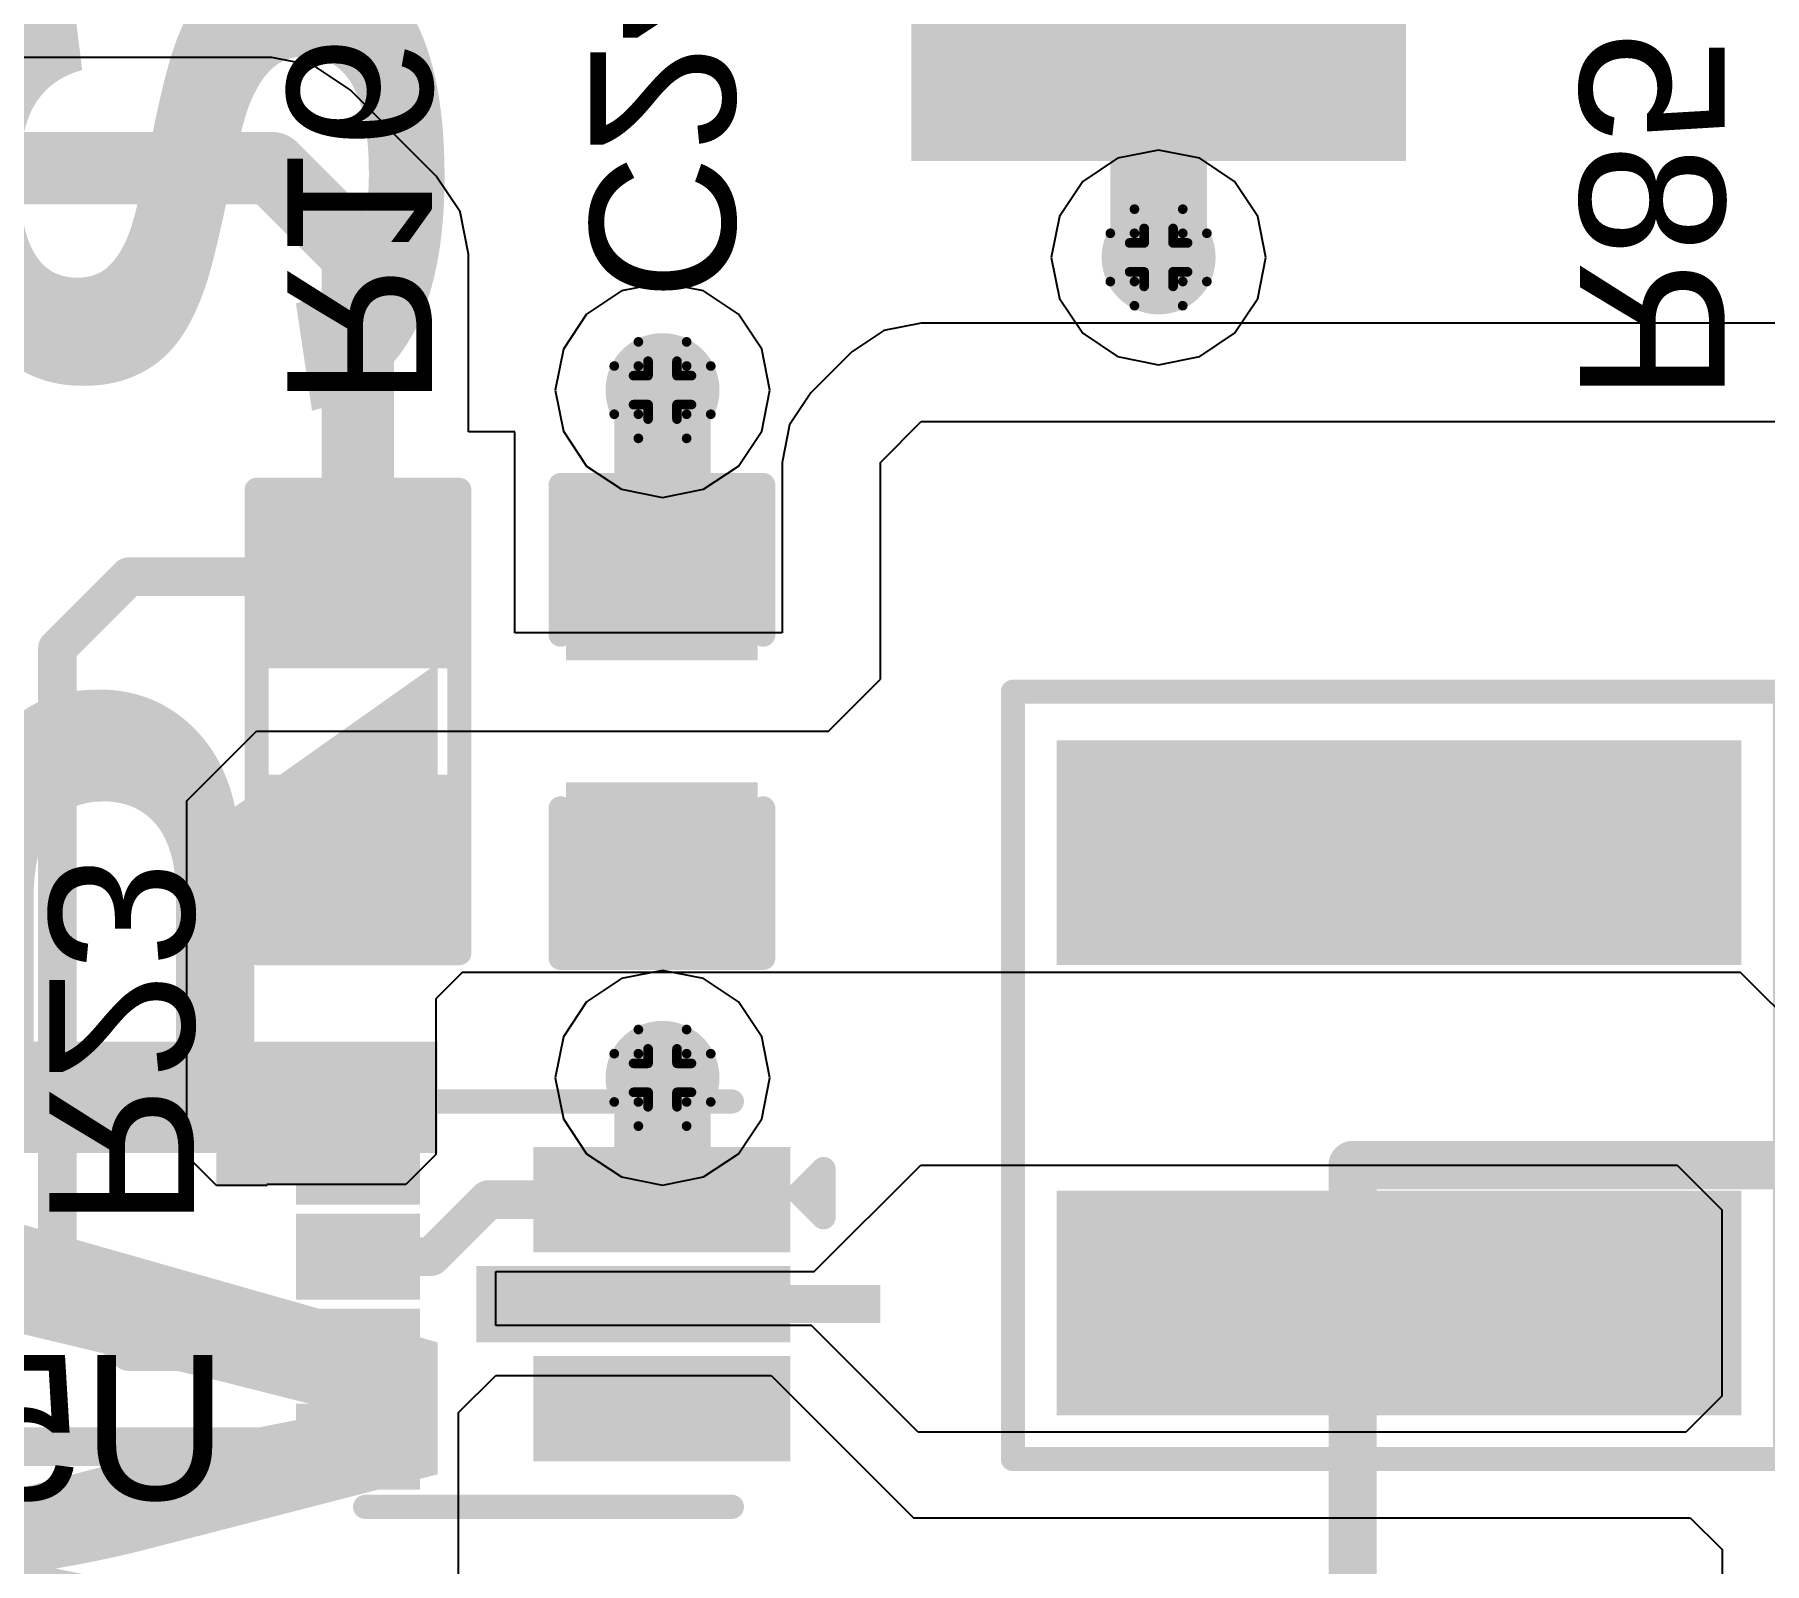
# Model space of a CAD drawing. Header units: inches. Extents: x 0 to 198, y 0 to 199.
# Drawn here: x 0.1833 to 0.5417, y 3.7994 to 4.1162 of the extents above; entities that cross this region are included whole.
import ezdxf

# ---------------------------------------------------------------- set-up
doc = ezdxf.new("R2010")
doc.units = ezdxf.units.IN
doc.header["$MEASUREMENT"] = 0
for name, color, linetype in [('Bottom Layer', 5, 'Continuous'), ('Bottom Overlay', 54, 'Continuous'), ('Bottom Paste', 16, 'Continuous'), ('Bottom Solder', 6, 'Continuous'), ('Drill Drawing', 1, 'Continuous'), ('Layer 1', 16, 'Continuous'), ('Layer 2', 76, 'Continuous'), ('Top Layer', 1, 'Continuous'), ('Top Overlay', 2, 'Continuous'), ('Via Holes', 16, 'Continuous')]:
    doc.layers.add(name, color=color, linetype=linetype)
doc.styles.add('Arial', font='', dxfattribs={"height": 0.2})
doc.styles.add('Arial Black_Bold', font='', dxfattribs={"height": 0.2})
doc.styles.get('Arial').set_extended_font_data('Arial')
doc.styles.get('Arial Black_Bold').set_extended_font_data('Arial Black', bold=True)

# ---------------------------------------------------------------- blocks, each defined once
blk = doc.blocks.new('BH_18650_B1BA002_19')
at = {"layer": 'Top Overlay'}
for points in [[(-0.56498, 1.5175, 0.01, 0.01, 0), (0.25002, 1.5175, 0.01, 0.01, 0)], [(-0.56498, -1.5175, 0.01, 0.01, 0), (-0.56498, 1.5175, 0.01, 0.01, 0)]]:
    blk.add_lwpolyline(points, format="xyseb", dxfattribs=at)
blk.add_lwpolyline([(-0.56748, 1.5175, 0.005, 0.005, 1), (-0.56248, 1.5175, 0.005, 0.005, 1)], format="xyseb", close=True, dxfattribs=at)
blk.add_lwpolyline([(-0.56748, 1.5175, 0.005, 0.005, 1), (-0.56248, 1.5175, 0.005, 0.005, 1)], format="xyseb", close=True, dxfattribs=at)
blk = doc.blocks.new('7_VQFN_HR__2_2__B_50')
at = {"layer": 'Bottom Layer'}
for points in [[(0.02264, 0.03445), (0.04035, 0.03445), (0.04035, 0.02461), (0.02264, 0.02461)], [(-0.05413, 0.02854), (-0.00886, 0.02854), (-0.00886, 0.01476), (-0.05413, 0.01476)], [(0.02264, 0.01476), (0.04036, 0.01476), (0.04036, 0.00492), (0.02264, 0.00492)], [(-0.05413, 0.00394), (0.00295, 0.00394), (0.00295, -0.00394), (-0.05413, -0.00394)], [(0.02264, -0.00492), (0.04036, -0.00492), (0.04036, -0.01476), (0.02264, -0.01476)], [(-0.05413, -0.01476), (-0.00886, -0.01476), (-0.00886, -0.02854), (-0.05413, -0.02854)], [(0.02264, -0.02461), (0.04035, -0.02461), (0.04035, -0.03445), (0.02264, -0.03445)]]:
    blk.add_hatch(color=5, dxfattribs=at).paths.add_polyline_path(points)
at = {"layer": 'Bottom Paste'}
for points in [[(0.02264, 0.03445), (0.04035, 0.03445), (0.04035, 0.02461), (0.02264, 0.02461)], [(-0.05413, 0.02854), (-0.00886, 0.02854), (-0.00886, 0.01476), (-0.05413, 0.01476)], [(0.02264, 0.01476), (0.04036, 0.01476), (0.04036, 0.00492), (0.02264, 0.00492)], [(-0.05413, 0.00394), (0.00295, 0.00394), (0.00295, -0.00394), (-0.05413, -0.00394)], [(0.02264, -0.00492), (0.04036, -0.00492), (0.04036, -0.01476), (0.02264, -0.01476)], [(-0.05413, -0.01476), (-0.00886, -0.01476), (-0.00886, -0.02854), (-0.05413, -0.02854)], [(0.02264, -0.02461), (0.04035, -0.02461), (0.04035, -0.03445), (0.02264, -0.03445)]]:
    blk.add_hatch(color=16, dxfattribs=at).paths.add_polyline_path(points)
at = {"layer": 'Bottom Solder'}
for points in [[(0.01864, 0.03845), (0.04435, 0.03845), (0.04435, 0.02061), (0.01864, 0.02061)], [(-0.05813, 0.03254), (-0.00486, 0.03254), (-0.00486, 0.01076), (-0.05813, 0.01076)], [(0.01864, 0.01876), (0.04436, 0.01876), (0.04436, 0.00092), (0.01864, 0.00092)], [(-0.05813, 0.00794), (0.00695, 0.00794), (0.00695, -0.00794), (-0.05813, -0.00794)], [(0.01864, -0.00092), (0.04436, -0.00092), (0.04436, -0.01876), (0.01864, -0.01876)], [(-0.05813, -0.01076), (-0.00486, -0.01076), (-0.00486, -0.03254), (-0.05813, -0.03254)], [(0.01864, -0.02061), (0.04435, -0.02061), (0.04435, -0.03845), (0.01864, -0.03845)]]:
    blk.add_hatch(color=6, dxfattribs=at).paths.add_polyline_path(points)
at = {"layer": 'Bottom Overlay'}
for points in [[(0.03, 0.042, 0.005, 0.005, 0), (-0.046, 0.042, 0.005, 0.005, 0)], [(-0.065, -0.018, 0.005, 0.005, 0), (-0.065, -0.028, 0.005, 0.005, 0)], [(-0.06, -0.023, 0.005, 0.005, 0), (-0.065, -0.018, 0.005, 0.005, 0)], [(-0.06, -0.023, 0.005, 0.005, 0), (-0.065, -0.028, 0.005, 0.005, 0)], [(0.03, -0.042, 0.005, 0.005, 0), (-0.046, -0.042, 0.005, 0.005, 0)]]:
    blk.add_lwpolyline(points, format="xyseb", dxfattribs=at)
for points in [[(-0.04725, 0.042, 0.0025, 0.0025, 1), (-0.04475, 0.042, 0.0025, 0.0025, 1)], [(0.02875, 0.042, 0.0025, 0.0025, 1), (0.03125, 0.042, 0.0025, 0.0025, 1)], [(-0.06625, -0.018, 0.0025, 0.0025, 1), (-0.06375, -0.018, 0.0025, 0.0025, 1)], [(-0.06625, -0.018, 0.0025, 0.0025, 1), (-0.06375, -0.018, 0.0025, 0.0025, 1)], [(-0.06125, -0.023, 0.0025, 0.0025, 1), (-0.05875, -0.023, 0.0025, 0.0025, 1)], [(-0.06125, -0.023, 0.0025, 0.0025, 1), (-0.05875, -0.023, 0.0025, 0.0025, 1)], [(-0.06625, -0.028, 0.0025, 0.0025, 1), (-0.06375, -0.028, 0.0025, 0.0025, 1)], [(-0.06625, -0.028, 0.0025, 0.0025, 1), (-0.06375, -0.028, 0.0025, 0.0025, 1)], [(-0.04725, -0.042, 0.0025, 0.0025, 1), (-0.04475, -0.042, 0.0025, 0.0025, 1)], [(0.02875, -0.042, 0.0025, 0.0025, 1), (0.03125, -0.042, 0.0025, 0.0025, 1)]]:
    blk.add_lwpolyline(points, format="xyseb", close=True, dxfattribs=at)
blk = doc.blocks.new('R___0603_B_175')
at = {"layer": 'Bottom Layer'}
for points in [[(-0.045, -0.0175), (-0.045, 0.0175), (-0.015, 0.0175), (-0.015, -0.0175)], [(0.015, -0.0175), (0.015, 0.0175), (0.045, 0.0175), (0.045, -0.0175)]]:
    blk.add_hatch(color=5, dxfattribs=at).paths.add_polyline_path(points)
at = {"layer": 'Bottom Paste'}
for points in [[(-0.045, -0.0175), (-0.045, 0.0175), (-0.015, 0.0175), (-0.015, -0.0175)], [(0.015, -0.0175), (0.015, 0.0175), (0.045, 0.0175), (0.045, -0.0175)]]:
    blk.add_hatch(color=16, dxfattribs=at).paths.add_polyline_path(points)
at = {"layer": 'Bottom Solder'}
for points in [[(-0.049, -0.0215), (-0.049, 0.0215), (-0.011, 0.0215), (-0.011, -0.0215)], [(0.011, -0.0215), (0.011, 0.0215), (0.049, 0.0215), (0.049, -0.0215)]]:
    blk.add_hatch(color=6, dxfattribs=at).paths.add_polyline_path(points)
at = {"layer": 'Bottom Overlay'}
for points in [[(0.048, 0.021, 0.005, 0.005, 0), (-0.048, 0.021, 0.005, 0.005, 0)], [(-0.048, 0.021, 0.005, 0.005, 0), (-0.048, -0.021, 0.005, 0.005, 0)], [(0.048, 0.021, 0.005, 0.005, 0), (0.048, -0.021, 0.005, 0.005, 0)], [(-0.048, -0.021, 0.005, 0.005, 0), (0.048, -0.021, 0.005, 0.005, 0)]]:
    blk.add_lwpolyline(points, format="xyseb", dxfattribs=at)
for points in [[(-0.04925, 0.021, 0.0025, 0.0025, 1), (-0.04675, 0.021, 0.0025, 0.0025, 1)], [(-0.04925, 0.021, 0.0025, 0.0025, 1), (-0.04675, 0.021, 0.0025, 0.0025, 1)], [(0.04675, 0.021, 0.0025, 0.0025, 1), (0.04925, 0.021, 0.0025, 0.0025, 1)], [(0.04675, 0.021, 0.0025, 0.0025, 1), (0.04925, 0.021, 0.0025, 0.0025, 1)], [(-0.04925, -0.021, 0.0025, 0.0025, 1), (-0.04675, -0.021, 0.0025, 0.0025, 1)], [(-0.04925, -0.021, 0.0025, 0.0025, 1), (-0.04675, -0.021, 0.0025, 0.0025, 1)], [(0.04675, -0.021, 0.0025, 0.0025, 1), (0.04925, -0.021, 0.0025, 0.0025, 1)], [(0.04675, -0.021, 0.0025, 0.0025, 1), (0.04925, -0.021, 0.0025, 0.0025, 1)]]:
    blk.add_lwpolyline(points, format="xyseb", close=True, dxfattribs=at)
blk = doc.blocks.new('XFL4020_102MEC_B_212')
at = {"layer": 'Bottom Layer'}
for points in [[(-0.06594, 0.06693), (-0.02736, 0.06693), (-0.02736, -0.06693), (-0.06594, -0.06693)], [(0.02736, 0.06693), (0.06594, 0.06693), (0.06594, -0.06693), (0.02736, -0.06693)]]:
    blk.add_hatch(color=5, dxfattribs=at).paths.add_polyline_path(points)
at = {"layer": 'Bottom Paste'}
for points in [[(-0.06594, 0.06693), (-0.02736, 0.06693), (-0.02736, -0.06693), (-0.06594, -0.06693)], [(0.02736, 0.06693), (0.06594, 0.06693), (0.06594, -0.06693), (0.02736, -0.06693)]]:
    blk.add_hatch(color=16, dxfattribs=at).paths.add_polyline_path(points)
at = {"layer": 'Bottom Solder'}
for points in [[(-0.06994, 0.07093), (-0.02336, 0.07093), (-0.02336, -0.07093), (-0.06994, -0.07093)], [(0.02336, 0.07093), (0.06994, 0.07093), (0.06994, -0.07093), (0.02336, -0.07093)]]:
    blk.add_hatch(color=6, dxfattribs=at).paths.add_polyline_path(points)
at = {"layer": 'Bottom Overlay'}
for points in [[(-0.08, -0.08, 0.005, 0.005, 0), (-0.08, 0.08, 0.005, 0.005, 0)], [(0.079, 0.08, 0.005, 0.005, 0), (-0.08, 0.08, 0.005, 0.005, 0)], [(0.079, -0.08, 0.005, 0.005, 0), (0.079, 0.08, 0.005, 0.005, 0)], [(0.079, -0.08, 0.005, 0.005, 0), (-0.08, -0.08, 0.005, 0.005, 0)]]:
    blk.add_lwpolyline(points, format="xyseb", dxfattribs=at)
for points in [[(-0.08125, 0.08, 0.0025, 0.0025, 1), (-0.07875, 0.08, 0.0025, 0.0025, 1)], [(-0.08125, 0.08, 0.0025, 0.0025, 1), (-0.07875, 0.08, 0.0025, 0.0025, 1)], [(0.07775, 0.08, 0.0025, 0.0025, 1), (0.08025, 0.08, 0.0025, 0.0025, 1)], [(0.07775, 0.08, 0.0025, 0.0025, 1), (0.08025, 0.08, 0.0025, 0.0025, 1)], [(-0.08125, -0.08, 0.0025, 0.0025, 1), (-0.07875, -0.08, 0.0025, 0.0025, 1)], [(-0.08125, -0.08, 0.0025, 0.0025, 1), (-0.07875, -0.08, 0.0025, 0.0025, 1)], [(0.07775, -0.08, 0.0025, 0.0025, 1), (0.08025, -0.08, 0.0025, 0.0025, 1)], [(0.07775, -0.08, 0.0025, 0.0025, 1), (0.08025, -0.08, 0.0025, 0.0025, 1)]]:
    blk.add_lwpolyline(points, format="xyseb", close=True, dxfattribs=at)
blk = doc.blocks.new('SMB__B_257')
at = {"layer": 'Bottom Layer'}
blk.add_hatch(color=5, dxfattribs=at).paths.add_polyline_path([(-0.03543, 0.04724), (-0.03543, -0.04724), (-0.14567, -0.04724), (-0.14567, 0.04724)])
at = {"layer": 'Bottom Paste'}
blk.add_hatch(color=16, dxfattribs=at).paths.add_polyline_path([(-0.03543, 0.04724), (-0.03543, -0.04724), (-0.14567, -0.04724), (-0.14567, 0.04724)])
at = {"layer": 'Bottom Solder'}
blk.add_hatch(color=6, dxfattribs=at).paths.add_polyline_path([(-0.03143, 0.05124), (-0.03143, -0.05124), (-0.14967, -0.05124), (-0.14967, 0.05124)])
blk = doc.blocks.new('C___0603_B_353')
at = {"layer": 'Bottom Layer'}
for points in [[(-0.045, -0.0175), (-0.045, 0.0175), (-0.015, 0.0175), (-0.015, -0.0175)], [(0.015, -0.0175), (0.015, 0.0175), (0.045, 0.0175), (0.045, -0.0175)]]:
    blk.add_hatch(color=5, dxfattribs=at).paths.add_polyline_path(points)
at = {"layer": 'Bottom Paste'}
for points in [[(-0.045, -0.0175), (-0.045, 0.0175), (-0.015, 0.0175), (-0.015, -0.0175)], [(0.015, -0.0175), (0.015, 0.0175), (0.045, 0.0175), (0.045, -0.0175)]]:
    blk.add_hatch(color=16, dxfattribs=at).paths.add_polyline_path(points)
at = {"layer": 'Bottom Solder'}
for points in [[(-0.04736, -0.01986), (-0.04736, 0.01986), (-0.01264, 0.01986), (-0.01264, -0.01986)], [(0.01264, -0.01986), (0.01264, 0.01986), (0.04736, 0.01986), (0.04736, -0.01986)]]:
    blk.add_hatch(color=6, dxfattribs=at).paths.add_polyline_path(points)
at = {"layer": 'Bottom Overlay'}
for points in [[(-0.049, -0.021, 0.005, 0.005, 0), (-0.049, 0.021, 0.005, 0.005, 0)], [(-0.018, 0.021, 0.005, 0.005, 0), (-0.049, 0.021, 0.005, 0.005, 0)], [(0.049, 0.021, 0.005, 0.005, 0), (0.018, 0.021, 0.005, 0.005, 0)], [(0.049, -0.021, 0.005, 0.005, 0), (0.049, 0.021, 0.005, 0.005, 0)], [(-0.018, -0.021, 0.005, 0.005, 0), (-0.049, -0.021, 0.005, 0.005, 0)], [(0.049, -0.021, 0.005, 0.005, 0), (0.018, -0.021, 0.005, 0.005, 0)]]:
    blk.add_lwpolyline(points, format="xyseb", dxfattribs=at)
for points in [[(-0.05025, 0.021, 0.0025, 0.0025, 1), (-0.04775, 0.021, 0.0025, 0.0025, 1)], [(-0.05025, 0.021, 0.0025, 0.0025, 1), (-0.04775, 0.021, 0.0025, 0.0025, 1)], [(-0.01925, 0.021, 0.0025, 0.0025, 1), (-0.01675, 0.021, 0.0025, 0.0025, 1)], [(0.01675, 0.021, 0.0025, 0.0025, 1), (0.01925, 0.021, 0.0025, 0.0025, 1)], [(0.04775, 0.021, 0.0025, 0.0025, 1), (0.05025, 0.021, 0.0025, 0.0025, 1)], [(0.04775, 0.021, 0.0025, 0.0025, 1), (0.05025, 0.021, 0.0025, 0.0025, 1)], [(-0.05025, -0.021, 0.0025, 0.0025, 1), (-0.04775, -0.021, 0.0025, 0.0025, 1)], [(-0.05025, -0.021, 0.0025, 0.0025, 1), (-0.04775, -0.021, 0.0025, 0.0025, 1)], [(-0.01925, -0.021, 0.0025, 0.0025, 1), (-0.01675, -0.021, 0.0025, 0.0025, 1)], [(0.01675, -0.021, 0.0025, 0.0025, 1), (0.01925, -0.021, 0.0025, 0.0025, 1)], [(0.04775, -0.021, 0.0025, 0.0025, 1), (0.05025, -0.021, 0.0025, 0.0025, 1)], [(0.04775, -0.021, 0.0025, 0.0025, 1), (0.05025, -0.021, 0.0025, 0.0025, 1)]]:
    blk.add_lwpolyline(points, format="xyseb", close=True, dxfattribs=at)

msp = doc.modelspace()

# ---------------------------------------------------------------- hatches: boundary and pattern name
at = {"layer": 'Bottom Layer'}
h = msp.add_hatch(color=5, dxfattribs=at)
edge = h.paths.add_edge_path()
edge.add_arc((0.41619, 4.07), 0.01181, 0, 360)
h = msp.add_hatch(color=5, dxfattribs=at)
edge = h.paths.add_edge_path()
edge.add_arc((0.31339, 4.0425), 0.01181, 0, 360)
h = msp.add_hatch(color=5, dxfattribs=at)
edge = h.paths.add_edge_path()
edge.add_arc((0.31339, 3.9), 0.01181, 0, 360)
for points in [[(0.22095, 3.87771), (0.26017, 3.87771), (0.26017, 3.88755), (0.22095, 3.88755)], [(0.27882, 3.84917), (0.35854, 3.84917), (0.35854, 3.85704), (0.27882, 3.85704)]]:
    msp.add_hatch(color=5, dxfattribs=at).paths.add_polyline_path(points)
at = {"layer": 'Layer 1'}
h = msp.add_hatch(color=16, dxfattribs=at)
edge = h.paths.add_edge_path()
edge.add_arc((0.41619, 4.07), 0.01181, 0, 360)
h = msp.add_hatch(color=16, dxfattribs=at)
edge = h.paths.add_edge_path()
edge.add_arc((0.31339, 4.0425), 0.01181, 0, 360)
h = msp.add_hatch(color=16, dxfattribs=at)
edge = h.paths.add_edge_path()
edge.add_arc((0.31339, 3.9), 0.01181, 0, 360)
at = {"layer": 'Layer 2'}
h = msp.add_hatch(color=76, dxfattribs=at)
edge = h.paths.add_edge_path()
edge.add_arc((0.41619, 4.07), 0.01181, 0, 360)
h = msp.add_hatch(color=76, dxfattribs=at)
edge = h.paths.add_edge_path()
edge.add_arc((0.31339, 4.0425), 0.01181, 0, 360)
h = msp.add_hatch(color=76, dxfattribs=at)
edge = h.paths.add_edge_path()
edge.add_arc((0.31339, 3.9), 0.01181, 0, 360)
at = {"layer": 'Top Layer'}
h = msp.add_hatch(color=1, dxfattribs=at)
edge = h.paths.add_edge_path()
edge.add_arc((0.41619, 4.07), 0.01181, 0, 360)
h = msp.add_hatch(color=1, dxfattribs=at)
edge = h.paths.add_edge_path()
edge.add_arc((0.31339, 4.0425), 0.01181, 0, 360)
h = msp.add_hatch(color=1, dxfattribs=at)
edge = h.paths.add_edge_path()
edge.add_arc((0.31339, 3.9), 0.01181, 0, 360)
at = {"layer": 'Via Holes'}
h = msp.add_hatch(color=7, dxfattribs=at)
edge = h.paths.add_edge_path()
edge.add_arc((0.41619, 4.07), 0.00591, 0, 360)
h = msp.add_hatch(color=7, dxfattribs=at)
edge = h.paths.add_edge_path()
edge.add_arc((0.31339, 4.0425), 0.00591, 0, 360)
h = msp.add_hatch(color=7, dxfattribs=at)
edge = h.paths.add_edge_path()
edge.add_arc((0.31339, 3.9), 0.00591, 0, 360)

# ---------------------------------------------------------------- linework, layer by layer
at = {"layer": 'Bottom Layer'}
for p, q in [((0.23242, 4.11144), (0.16881, 4.11144)), ((0.2412, 4.10969), (0.23242, 4.11144)), ((0.24864, 4.10472), (0.2412, 4.10969)), ((0.2665, 4.08686), (0.24864, 4.10472)), ((0.27147, 4.07942), (0.2665, 4.08686)), ((0.27322, 4.07064), (0.27147, 4.07942)), ((0.27322, 4.03384), (0.27322, 4.07064)), ((0.35922, 4.05484), (0.3526, 4.05042)), ((0.36702, 4.05639), (0.35922, 4.05484)), ((1.055, 4.05639), (0.36702, 4.05639)), ((0.3526, 4.05042), (0.34412, 4.04194)), ((0.34412, 4.04194), (0.3397, 4.03532)), ((0.28278, 4.03384), (0.27322, 4.03384)), ((0.28278, 3.99223), (0.28278, 4.03384)), ((0.3397, 4.03532), (0.33815, 4.02752)), ((0.35854, 4.02752), (0.36702, 4.036)), ((0.36702, 4.036), (1.055, 4.036)), ((0.33815, 4.02752), (0.33815, 3.99223)), ((0.35854, 3.9826), (0.35854, 4.02752)), ((0.33815, 3.99223), (0.28278, 3.99223)), ((0.34778, 3.97184), (0.35854, 3.9826)), ((0.21484, 3.9574), (0.22928, 3.97184)), ((0.22928, 3.97184), (0.34778, 3.97184)), ((0.21484, 3.88382), (0.21484, 3.9574)), ((0.2719, 3.92184), (0.26643, 3.91636)), ((0.5368, 3.92184), (0.2719, 3.92184)), ((0.55864, 3.9), (0.5368, 3.92184)), ((0.26643, 3.91636), (0.26643, 3.88412)), ((0.22095, 3.87771), (0.21484, 3.88382)), ((0.26643, 3.88412), (0.26017, 3.87787)), ((0.34484, 3.85985), (0.3669, 3.88191)), ((0.3669, 3.88191), (0.52366, 3.88191)), ((0.52366, 3.88191), (0.53293, 3.87264)), ((0.23142, 3.87771), (0.22095, 3.87771)), ((0.26017, 3.87787), (0.23142, 3.87787)), ((0.23142, 3.87787), (0.23142, 3.87771)), ((0.53293, 3.87264), (0.53293, 3.83406)), ((0.27882, 3.84866), (0.27882, 3.85985)), ((0.27882, 3.85985), (0.34484, 3.85985)), ((0.34429, 3.84866), (0.27882, 3.84866)), ((0.36635, 3.8266), (0.34429, 3.84866)), ((0.27112, 3.83064), (0.27882, 3.83834)), ((0.27882, 3.83834), (0.33591, 3.83834)), ((0.33591, 3.83834), (0.36541, 3.80884)), ((0.53293, 3.83406), (0.52547, 3.8266)), ((0.27112, 3.75303), (0.27112, 3.83064)), ((0.52547, 3.8266), (0.36635, 3.8266)), ((0.36541, 3.80884), (0.52636, 3.80884)), ((0.52636, 3.80884), (0.53294, 3.80226)), ((0.53294, 3.80226), (0.53294, 3.76043))]:
    msp.add_line(p, q, dxfattribs=at)
for points in [[(0.41619, 4.07, 0.02, 0.02, 0), (0.41619, 4.12792, 0.02, 0.02, 0)], [(0.14131, 4.0885, 0.015, 0.015, 0), (0.23242, 4.0885, 0.015, 0.015, 0)], [(0.23242, 4.0885, 0.015, 0.015, 0), (0.25028, 4.07064, 0.015, 0.015, 0)], [(0.25028, 4.00384, 0.015, 0.015, 0), (0.25028, 4.07064, 0.015, 0.015, 0)], [(0.31339, 4.00396, 0.02, 0.02, 0), (0.31339, 4.0425, 0.02, 0.02, 0)], [(0.188, 3.98901, 0.008, 0.008, 0), (0.20283, 4.00384, 0.008, 0.008, 0)], [(0.20283, 4.00384, 0.008, 0.008, 0), (0.25028, 4.00384, 0.008, 0.008, 0)], [(0.188, 3.85809, 0.008, 0.008, 0), (0.188, 3.98901, 0.008, 0.008, 0)], [(0.31339, 3.87966, 0.02, 0.02, 0), (0.31339, 3.9, 0.02, 0.02, 0)], [(0.26544, 3.86295, 0.008, 0.008, 0), (0.27725, 3.87476, 0.008, 0.008, 0)], [(0.27725, 3.87476, 0.008, 0.008, 0), (0.31327, 3.87476, 0.008, 0.008, 0)], [(0.25028, 3.86295, 0.008, 0.008, 0), (0.26544, 3.86295, 0.008, 0.008, 0)], [(0.188, 3.85809, 0.008, 0.008, 0), (0.20283, 3.84326, 0.008, 0.008, 0)], [(0.20283, 3.84326, 0.008, 0.008, 0), (0.25028, 3.84326, 0.008, 0.008, 0)], [(0.17564, 3.82358, 0.008, 0.008, 0), (0.25028, 3.82358, 0.008, 0.008, 0)]]:
    msp.add_lwpolyline(points, format="xyseb", dxfattribs=at)
for points in [[(0.22867, 4.0885, 0.0075, 0.0075, 1), (0.23617, 4.0885, 0.0075, 0.0075, 1)], [(0.22867, 4.0885, 0.0075, 0.0075, 1), (0.23617, 4.0885, 0.0075, 0.0075, 1)], [(0.41119, 4.07, 0.01, 0.01, 1), (0.42119, 4.07, 0.01, 0.01, 1)], [(0.24653, 4.07064, 0.0075, 0.0075, 1), (0.25403, 4.07064, 0.0075, 0.0075, 1)], [(0.24653, 4.07064, 0.0075, 0.0075, 1), (0.25403, 4.07064, 0.0075, 0.0075, 1)], [(0.30839, 4.0425, 0.01, 0.01, 1), (0.31839, 4.0425, 0.01, 0.01, 1)], [(0.24653, 4.00384, 0.0075, 0.0075, 1), (0.25403, 4.00384, 0.0075, 0.0075, 1)], [(0.30839, 4.00396, 0.01, 0.01, 1), (0.31839, 4.00396, 0.01, 0.01, 1)], [(0.20083, 4.00384, 0.004, 0.004, 1), (0.20483, 4.00384, 0.004, 0.004, 1)], [(0.20083, 4.00384, 0.004, 0.004, 1), (0.20483, 4.00384, 0.004, 0.004, 1)], [(0.24828, 4.00384, 0.004, 0.004, 1), (0.25228, 4.00384, 0.004, 0.004, 1)], [(0.186, 3.98901, 0.004, 0.004, 1), (0.19, 3.98901, 0.004, 0.004, 1)], [(0.186, 3.98901, 0.004, 0.004, 1), (0.19, 3.98901, 0.004, 0.004, 1)], [(0.30839, 3.9, 0.01, 0.01, 1), (0.31839, 3.9, 0.01, 0.01, 1)], [(0.30839, 3.87966, 0.01, 0.01, 1), (0.31839, 3.87966, 0.01, 0.01, 1)], [(0.27525, 3.87476, 0.004, 0.004, 1), (0.27925, 3.87476, 0.004, 0.004, 1)], [(0.27525, 3.87476, 0.004, 0.004, 1), (0.27925, 3.87476, 0.004, 0.004, 1)], [(0.31127, 3.87476, 0.004, 0.004, 1), (0.31527, 3.87476, 0.004, 0.004, 1)], [(0.24828, 3.86295, 0.004, 0.004, 1), (0.25228, 3.86295, 0.004, 0.004, 1)], [(0.26344, 3.86295, 0.004, 0.004, 1), (0.26744, 3.86295, 0.004, 0.004, 1)], [(0.26344, 3.86295, 0.004, 0.004, 1), (0.26744, 3.86295, 0.004, 0.004, 1)], [(0.186, 3.85809, 0.004, 0.004, 1), (0.19, 3.85809, 0.004, 0.004, 1)], [(0.186, 3.85809, 0.004, 0.004, 1), (0.19, 3.85809, 0.004, 0.004, 1)], [(0.20083, 3.84326, 0.004, 0.004, 1), (0.20483, 3.84326, 0.004, 0.004, 1)], [(0.20083, 3.84326, 0.004, 0.004, 1), (0.20483, 3.84326, 0.004, 0.004, 1)], [(0.24828, 3.84326, 0.004, 0.004, 1), (0.25228, 3.84326, 0.004, 0.004, 1)], [(0.24828, 3.82358, 0.004, 0.004, 1), (0.25228, 3.82358, 0.004, 0.004, 1)]]:
    msp.add_lwpolyline(points, format="xyseb", close=True, dxfattribs=at)
at = {"layer": 'Drill Drawing'}
for points in [[(0.41119, 4.075, 0.002, 0.002, 0), (0.41119, 4.08, 0.002, 0.002, 0)], [(0.41119, 4.08, 0.002, 0.002, 0), (0.42119, 4.08, 0.002, 0.002, 0)], [(0.42119, 4.075, 0.002, 0.002, 0), (0.42119, 4.08, 0.002, 0.002, 0)], [(0.40619, 4.065, 0.002, 0.002, 0), (0.40619, 4.075, 0.002, 0.002, 0)], [(0.40619, 4.075, 0.002, 0.002, 0), (0.41119, 4.075, 0.002, 0.002, 0)], [(0.41319, 4.073, 0.002, 0.002, 0), (0.41319, 4.076, 0.002, 0.002, 0)], [(0.41319, 4.076, 0.002, 0.002, 0), (0.41919, 4.076, 0.002, 0.002, 0)], [(0.41919, 4.073, 0.002, 0.002, 0), (0.41919, 4.076, 0.002, 0.002, 0)], [(0.42119, 4.075, 0.002, 0.002, 0), (0.42619, 4.075, 0.002, 0.002, 0)], [(0.42619, 4.065, 0.002, 0.002, 0), (0.42619, 4.075, 0.002, 0.002, 0)], [(0.41019, 4.067, 0.002, 0.002, 0), (0.41019, 4.073, 0.002, 0.002, 0)], [(0.41019, 4.073, 0.002, 0.002, 0), (0.41319, 4.073, 0.002, 0.002, 0)], [(0.41919, 4.073, 0.002, 0.002, 0), (0.42219, 4.073, 0.002, 0.002, 0)], [(0.42219, 4.067, 0.002, 0.002, 0), (0.42219, 4.073, 0.002, 0.002, 0)], [(0.40619, 4.065, 0.002, 0.002, 0), (0.41119, 4.065, 0.002, 0.002, 0)], [(0.41019, 4.067, 0.002, 0.002, 0), (0.41319, 4.067, 0.002, 0.002, 0)], [(0.41119, 4.06, 0.002, 0.002, 0), (0.41119, 4.065, 0.002, 0.002, 0)], [(0.41319, 4.064, 0.002, 0.002, 0), (0.41319, 4.067, 0.002, 0.002, 0)], [(0.41319, 4.064, 0.002, 0.002, 0), (0.41919, 4.064, 0.002, 0.002, 0)], [(0.41919, 4.067, 0.002, 0.002, 0), (0.42219, 4.067, 0.002, 0.002, 0)], [(0.41919, 4.064, 0.002, 0.002, 0), (0.41919, 4.067, 0.002, 0.002, 0)], [(0.42119, 4.065, 0.002, 0.002, 0), (0.42619, 4.065, 0.002, 0.002, 0)], [(0.42119, 4.06, 0.002, 0.002, 0), (0.42119, 4.065, 0.002, 0.002, 0)], [(0.41119, 4.06, 0.002, 0.002, 0), (0.42119, 4.06, 0.002, 0.002, 0)], [(0.30839, 4.0475, 0.002, 0.002, 0), (0.30839, 4.0525, 0.002, 0.002, 0)], [(0.30839, 4.0525, 0.002, 0.002, 0), (0.31839, 4.0525, 0.002, 0.002, 0)], [(0.31839, 4.0475, 0.002, 0.002, 0), (0.31839, 4.0525, 0.002, 0.002, 0)], [(0.30339, 4.0375, 0.002, 0.002, 0), (0.30339, 4.0475, 0.002, 0.002, 0)], [(0.30339, 4.0475, 0.002, 0.002, 0), (0.30839, 4.0475, 0.002, 0.002, 0)], [(0.31039, 4.0455, 0.002, 0.002, 0), (0.31039, 4.0485, 0.002, 0.002, 0)], [(0.31039, 4.0485, 0.002, 0.002, 0), (0.31639, 4.0485, 0.002, 0.002, 0)], [(0.31639, 4.0455, 0.002, 0.002, 0), (0.31639, 4.0485, 0.002, 0.002, 0)], [(0.31839, 4.0475, 0.002, 0.002, 0), (0.32339, 4.0475, 0.002, 0.002, 0)], [(0.32339, 4.0375, 0.002, 0.002, 0), (0.32339, 4.0475, 0.002, 0.002, 0)], [(0.30739, 4.0395, 0.002, 0.002, 0), (0.30739, 4.0455, 0.002, 0.002, 0)], [(0.30739, 4.0455, 0.002, 0.002, 0), (0.31039, 4.0455, 0.002, 0.002, 0)], [(0.31639, 4.0455, 0.002, 0.002, 0), (0.31939, 4.0455, 0.002, 0.002, 0)], [(0.31939, 4.0395, 0.002, 0.002, 0), (0.31939, 4.0455, 0.002, 0.002, 0)], [(0.30739, 4.0395, 0.002, 0.002, 0), (0.31039, 4.0395, 0.002, 0.002, 0)], [(0.31039, 4.0365, 0.002, 0.002, 0), (0.31039, 4.0395, 0.002, 0.002, 0)], [(0.31639, 4.0395, 0.002, 0.002, 0), (0.31939, 4.0395, 0.002, 0.002, 0)], [(0.31639, 4.0365, 0.002, 0.002, 0), (0.31639, 4.0395, 0.002, 0.002, 0)], [(0.30339, 4.0375, 0.002, 0.002, 0), (0.30839, 4.0375, 0.002, 0.002, 0)], [(0.30839, 4.0325, 0.002, 0.002, 0), (0.30839, 4.0375, 0.002, 0.002, 0)], [(0.31039, 4.0365, 0.002, 0.002, 0), (0.31639, 4.0365, 0.002, 0.002, 0)], [(0.31839, 4.0375, 0.002, 0.002, 0), (0.32339, 4.0375, 0.002, 0.002, 0)], [(0.31839, 4.0325, 0.002, 0.002, 0), (0.31839, 4.0375, 0.002, 0.002, 0)], [(0.30839, 4.0325, 0.002, 0.002, 0), (0.31839, 4.0325, 0.002, 0.002, 0)], [(0.30839, 3.905, 0.002, 0.002, 0), (0.30839, 3.91, 0.002, 0.002, 0)], [(0.30839, 3.91, 0.002, 0.002, 0), (0.31839, 3.91, 0.002, 0.002, 0)], [(0.31839, 3.905, 0.002, 0.002, 0), (0.31839, 3.91, 0.002, 0.002, 0)], [(0.30339, 3.895, 0.002, 0.002, 0), (0.30339, 3.905, 0.002, 0.002, 0)], [(0.30339, 3.905, 0.002, 0.002, 0), (0.30839, 3.905, 0.002, 0.002, 0)], [(0.30739, 3.897, 0.002, 0.002, 0), (0.30739, 3.903, 0.002, 0.002, 0)], [(0.30739, 3.903, 0.002, 0.002, 0), (0.31039, 3.903, 0.002, 0.002, 0)], [(0.31039, 3.903, 0.002, 0.002, 0), (0.31039, 3.906, 0.002, 0.002, 0)], [(0.31039, 3.906, 0.002, 0.002, 0), (0.31639, 3.906, 0.002, 0.002, 0)], [(0.31639, 3.903, 0.002, 0.002, 0), (0.31639, 3.906, 0.002, 0.002, 0)], [(0.31639, 3.903, 0.002, 0.002, 0), (0.31939, 3.903, 0.002, 0.002, 0)], [(0.31839, 3.905, 0.002, 0.002, 0), (0.32339, 3.905, 0.002, 0.002, 0)], [(0.31939, 3.897, 0.002, 0.002, 0), (0.31939, 3.903, 0.002, 0.002, 0)], [(0.32339, 3.895, 0.002, 0.002, 0), (0.32339, 3.905, 0.002, 0.002, 0)], [(0.30739, 3.897, 0.002, 0.002, 0), (0.31039, 3.897, 0.002, 0.002, 0)], [(0.31039, 3.894, 0.002, 0.002, 0), (0.31039, 3.897, 0.002, 0.002, 0)], [(0.31639, 3.897, 0.002, 0.002, 0), (0.31939, 3.897, 0.002, 0.002, 0)], [(0.31639, 3.894, 0.002, 0.002, 0), (0.31639, 3.897, 0.002, 0.002, 0)], [(0.30339, 3.895, 0.002, 0.002, 0), (0.30839, 3.895, 0.002, 0.002, 0)], [(0.30839, 3.89, 0.002, 0.002, 0), (0.30839, 3.895, 0.002, 0.002, 0)], [(0.31039, 3.894, 0.002, 0.002, 0), (0.31639, 3.894, 0.002, 0.002, 0)], [(0.31839, 3.895, 0.002, 0.002, 0), (0.32339, 3.895, 0.002, 0.002, 0)], [(0.31839, 3.89, 0.002, 0.002, 0), (0.31839, 3.895, 0.002, 0.002, 0)], [(0.30839, 3.89, 0.002, 0.002, 0), (0.31839, 3.89, 0.002, 0.002, 0)]]:
    msp.add_lwpolyline(points, format="xyseb", dxfattribs=at)
for points in [[(0.41069, 4.08, 0.001, 0.001, 1), (0.41169, 4.08, 0.001, 0.001, 1)], [(0.41069, 4.08, 0.001, 0.001, 1), (0.41169, 4.08, 0.001, 0.001, 1)], [(0.42069, 4.08, 0.001, 0.001, 1), (0.42169, 4.08, 0.001, 0.001, 1)], [(0.42069, 4.08, 0.001, 0.001, 1), (0.42169, 4.08, 0.001, 0.001, 1)], [(0.40569, 4.075, 0.001, 0.001, 1), (0.40669, 4.075, 0.001, 0.001, 1)], [(0.40569, 4.075, 0.001, 0.001, 1), (0.40669, 4.075, 0.001, 0.001, 1)], [(0.41069, 4.075, 0.001, 0.001, 1), (0.41169, 4.075, 0.001, 0.001, 1)], [(0.41069, 4.075, 0.001, 0.001, 1), (0.41169, 4.075, 0.001, 0.001, 1)], [(0.41269, 4.076, 0.001, 0.001, 1), (0.41369, 4.076, 0.001, 0.001, 1)], [(0.41269, 4.076, 0.001, 0.001, 1), (0.41369, 4.076, 0.001, 0.001, 1)], [(0.41869, 4.076, 0.001, 0.001, 1), (0.41969, 4.076, 0.001, 0.001, 1)], [(0.41869, 4.076, 0.001, 0.001, 1), (0.41969, 4.076, 0.001, 0.001, 1)], [(0.42069, 4.075, 0.001, 0.001, 1), (0.42169, 4.075, 0.001, 0.001, 1)], [(0.42069, 4.075, 0.001, 0.001, 1), (0.42169, 4.075, 0.001, 0.001, 1)], [(0.42569, 4.075, 0.001, 0.001, 1), (0.42669, 4.075, 0.001, 0.001, 1)], [(0.42569, 4.075, 0.001, 0.001, 1), (0.42669, 4.075, 0.001, 0.001, 1)], [(0.40969, 4.073, 0.001, 0.001, 1), (0.41069, 4.073, 0.001, 0.001, 1)], [(0.40969, 4.073, 0.001, 0.001, 1), (0.41069, 4.073, 0.001, 0.001, 1)], [(0.41269, 4.073, 0.001, 0.001, 1), (0.41369, 4.073, 0.001, 0.001, 1)], [(0.41269, 4.073, 0.001, 0.001, 1), (0.41369, 4.073, 0.001, 0.001, 1)], [(0.41869, 4.073, 0.001, 0.001, 1), (0.41969, 4.073, 0.001, 0.001, 1)], [(0.41869, 4.073, 0.001, 0.001, 1), (0.41969, 4.073, 0.001, 0.001, 1)], [(0.42169, 4.073, 0.001, 0.001, 1), (0.42269, 4.073, 0.001, 0.001, 1)], [(0.42169, 4.073, 0.001, 0.001, 1), (0.42269, 4.073, 0.001, 0.001, 1)], [(0.40569, 4.065, 0.001, 0.001, 1), (0.40669, 4.065, 0.001, 0.001, 1)], [(0.40569, 4.065, 0.001, 0.001, 1), (0.40669, 4.065, 0.001, 0.001, 1)], [(0.40969, 4.067, 0.001, 0.001, 1), (0.41069, 4.067, 0.001, 0.001, 1)], [(0.40969, 4.067, 0.001, 0.001, 1), (0.41069, 4.067, 0.001, 0.001, 1)], [(0.41069, 4.065, 0.001, 0.001, 1), (0.41169, 4.065, 0.001, 0.001, 1)], [(0.41069, 4.065, 0.001, 0.001, 1), (0.41169, 4.065, 0.001, 0.001, 1)], [(0.41269, 4.067, 0.001, 0.001, 1), (0.41369, 4.067, 0.001, 0.001, 1)], [(0.41269, 4.067, 0.001, 0.001, 1), (0.41369, 4.067, 0.001, 0.001, 1)], [(0.41269, 4.064, 0.001, 0.001, 1), (0.41369, 4.064, 0.001, 0.001, 1)], [(0.41269, 4.064, 0.001, 0.001, 1), (0.41369, 4.064, 0.001, 0.001, 1)], [(0.41869, 4.067, 0.001, 0.001, 1), (0.41969, 4.067, 0.001, 0.001, 1)], [(0.41869, 4.067, 0.001, 0.001, 1), (0.41969, 4.067, 0.001, 0.001, 1)], [(0.41869, 4.064, 0.001, 0.001, 1), (0.41969, 4.064, 0.001, 0.001, 1)], [(0.41869, 4.064, 0.001, 0.001, 1), (0.41969, 4.064, 0.001, 0.001, 1)], [(0.42069, 4.065, 0.001, 0.001, 1), (0.42169, 4.065, 0.001, 0.001, 1)], [(0.42069, 4.065, 0.001, 0.001, 1), (0.42169, 4.065, 0.001, 0.001, 1)], [(0.42169, 4.067, 0.001, 0.001, 1), (0.42269, 4.067, 0.001, 0.001, 1)], [(0.42169, 4.067, 0.001, 0.001, 1), (0.42269, 4.067, 0.001, 0.001, 1)], [(0.42569, 4.065, 0.001, 0.001, 1), (0.42669, 4.065, 0.001, 0.001, 1)], [(0.42569, 4.065, 0.001, 0.001, 1), (0.42669, 4.065, 0.001, 0.001, 1)], [(0.41069, 4.06, 0.001, 0.001, 1), (0.41169, 4.06, 0.001, 0.001, 1)], [(0.41069, 4.06, 0.001, 0.001, 1), (0.41169, 4.06, 0.001, 0.001, 1)], [(0.42069, 4.06, 0.001, 0.001, 1), (0.42169, 4.06, 0.001, 0.001, 1)], [(0.42069, 4.06, 0.001, 0.001, 1), (0.42169, 4.06, 0.001, 0.001, 1)], [(0.30789, 4.0525, 0.001, 0.001, 1), (0.30889, 4.0525, 0.001, 0.001, 1)], [(0.30789, 4.0525, 0.001, 0.001, 1), (0.30889, 4.0525, 0.001, 0.001, 1)], [(0.31789, 4.0525, 0.001, 0.001, 1), (0.31889, 4.0525, 0.001, 0.001, 1)], [(0.31789, 4.0525, 0.001, 0.001, 1), (0.31889, 4.0525, 0.001, 0.001, 1)], [(0.30289, 4.0475, 0.001, 0.001, 1), (0.30389, 4.0475, 0.001, 0.001, 1)], [(0.30289, 4.0475, 0.001, 0.001, 1), (0.30389, 4.0475, 0.001, 0.001, 1)], [(0.30789, 4.0475, 0.001, 0.001, 1), (0.30889, 4.0475, 0.001, 0.001, 1)], [(0.30789, 4.0475, 0.001, 0.001, 1), (0.30889, 4.0475, 0.001, 0.001, 1)], [(0.30989, 4.0485, 0.001, 0.001, 1), (0.31089, 4.0485, 0.001, 0.001, 1)], [(0.30989, 4.0485, 0.001, 0.001, 1), (0.31089, 4.0485, 0.001, 0.001, 1)], [(0.31589, 4.0485, 0.001, 0.001, 1), (0.31689, 4.0485, 0.001, 0.001, 1)], [(0.31589, 4.0485, 0.001, 0.001, 1), (0.31689, 4.0485, 0.001, 0.001, 1)], [(0.31789, 4.0475, 0.001, 0.001, 1), (0.31889, 4.0475, 0.001, 0.001, 1)], [(0.31789, 4.0475, 0.001, 0.001, 1), (0.31889, 4.0475, 0.001, 0.001, 1)], [(0.32289, 4.0475, 0.001, 0.001, 1), (0.32389, 4.0475, 0.001, 0.001, 1)], [(0.32289, 4.0475, 0.001, 0.001, 1), (0.32389, 4.0475, 0.001, 0.001, 1)], [(0.30689, 4.0455, 0.001, 0.001, 1), (0.30789, 4.0455, 0.001, 0.001, 1)], [(0.30689, 4.0455, 0.001, 0.001, 1), (0.30789, 4.0455, 0.001, 0.001, 1)], [(0.30989, 4.0455, 0.001, 0.001, 1), (0.31089, 4.0455, 0.001, 0.001, 1)], [(0.30989, 4.0455, 0.001, 0.001, 1), (0.31089, 4.0455, 0.001, 0.001, 1)], [(0.31589, 4.0455, 0.001, 0.001, 1), (0.31689, 4.0455, 0.001, 0.001, 1)], [(0.31589, 4.0455, 0.001, 0.001, 1), (0.31689, 4.0455, 0.001, 0.001, 1)], [(0.31889, 4.0455, 0.001, 0.001, 1), (0.31989, 4.0455, 0.001, 0.001, 1)], [(0.31889, 4.0455, 0.001, 0.001, 1), (0.31989, 4.0455, 0.001, 0.001, 1)], [(0.30689, 4.0395, 0.001, 0.001, 1), (0.30789, 4.0395, 0.001, 0.001, 1)], [(0.30689, 4.0395, 0.001, 0.001, 1), (0.30789, 4.0395, 0.001, 0.001, 1)], [(0.30989, 4.0395, 0.001, 0.001, 1), (0.31089, 4.0395, 0.001, 0.001, 1)], [(0.30989, 4.0395, 0.001, 0.001, 1), (0.31089, 4.0395, 0.001, 0.001, 1)], [(0.31589, 4.0395, 0.001, 0.001, 1), (0.31689, 4.0395, 0.001, 0.001, 1)], [(0.31589, 4.0395, 0.001, 0.001, 1), (0.31689, 4.0395, 0.001, 0.001, 1)], [(0.31889, 4.0395, 0.001, 0.001, 1), (0.31989, 4.0395, 0.001, 0.001, 1)], [(0.31889, 4.0395, 0.001, 0.001, 1), (0.31989, 4.0395, 0.001, 0.001, 1)], [(0.30289, 4.0375, 0.001, 0.001, 1), (0.30389, 4.0375, 0.001, 0.001, 1)], [(0.30289, 4.0375, 0.001, 0.001, 1), (0.30389, 4.0375, 0.001, 0.001, 1)], [(0.30789, 4.0375, 0.001, 0.001, 1), (0.30889, 4.0375, 0.001, 0.001, 1)], [(0.30789, 4.0375, 0.001, 0.001, 1), (0.30889, 4.0375, 0.001, 0.001, 1)], [(0.30989, 4.0365, 0.001, 0.001, 1), (0.31089, 4.0365, 0.001, 0.001, 1)], [(0.30989, 4.0365, 0.001, 0.001, 1), (0.31089, 4.0365, 0.001, 0.001, 1)], [(0.31589, 4.0365, 0.001, 0.001, 1), (0.31689, 4.0365, 0.001, 0.001, 1)], [(0.31589, 4.0365, 0.001, 0.001, 1), (0.31689, 4.0365, 0.001, 0.001, 1)], [(0.31789, 4.0375, 0.001, 0.001, 1), (0.31889, 4.0375, 0.001, 0.001, 1)], [(0.31789, 4.0375, 0.001, 0.001, 1), (0.31889, 4.0375, 0.001, 0.001, 1)], [(0.32289, 4.0375, 0.001, 0.001, 1), (0.32389, 4.0375, 0.001, 0.001, 1)], [(0.32289, 4.0375, 0.001, 0.001, 1), (0.32389, 4.0375, 0.001, 0.001, 1)], [(0.30789, 4.0325, 0.001, 0.001, 1), (0.30889, 4.0325, 0.001, 0.001, 1)], [(0.30789, 4.0325, 0.001, 0.001, 1), (0.30889, 4.0325, 0.001, 0.001, 1)], [(0.31789, 4.0325, 0.001, 0.001, 1), (0.31889, 4.0325, 0.001, 0.001, 1)], [(0.31789, 4.0325, 0.001, 0.001, 1), (0.31889, 4.0325, 0.001, 0.001, 1)], [(0.30789, 3.91, 0.001, 0.001, 1), (0.30889, 3.91, 0.001, 0.001, 1)], [(0.30789, 3.91, 0.001, 0.001, 1), (0.30889, 3.91, 0.001, 0.001, 1)], [(0.31789, 3.91, 0.001, 0.001, 1), (0.31889, 3.91, 0.001, 0.001, 1)], [(0.31789, 3.91, 0.001, 0.001, 1), (0.31889, 3.91, 0.001, 0.001, 1)], [(0.30289, 3.905, 0.001, 0.001, 1), (0.30389, 3.905, 0.001, 0.001, 1)], [(0.30289, 3.905, 0.001, 0.001, 1), (0.30389, 3.905, 0.001, 0.001, 1)], [(0.30689, 3.903, 0.001, 0.001, 1), (0.30789, 3.903, 0.001, 0.001, 1)], [(0.30689, 3.903, 0.001, 0.001, 1), (0.30789, 3.903, 0.001, 0.001, 1)], [(0.30789, 3.905, 0.001, 0.001, 1), (0.30889, 3.905, 0.001, 0.001, 1)], [(0.30789, 3.905, 0.001, 0.001, 1), (0.30889, 3.905, 0.001, 0.001, 1)], [(0.30989, 3.906, 0.001, 0.001, 1), (0.31089, 3.906, 0.001, 0.001, 1)], [(0.30989, 3.906, 0.001, 0.001, 1), (0.31089, 3.906, 0.001, 0.001, 1)], [(0.30989, 3.903, 0.001, 0.001, 1), (0.31089, 3.903, 0.001, 0.001, 1)], [(0.30989, 3.903, 0.001, 0.001, 1), (0.31089, 3.903, 0.001, 0.001, 1)], [(0.31589, 3.906, 0.001, 0.001, 1), (0.31689, 3.906, 0.001, 0.001, 1)], [(0.31589, 3.906, 0.001, 0.001, 1), (0.31689, 3.906, 0.001, 0.001, 1)], [(0.31589, 3.903, 0.001, 0.001, 1), (0.31689, 3.903, 0.001, 0.001, 1)], [(0.31589, 3.903, 0.001, 0.001, 1), (0.31689, 3.903, 0.001, 0.001, 1)], [(0.31789, 3.905, 0.001, 0.001, 1), (0.31889, 3.905, 0.001, 0.001, 1)], [(0.31789, 3.905, 0.001, 0.001, 1), (0.31889, 3.905, 0.001, 0.001, 1)], [(0.31889, 3.903, 0.001, 0.001, 1), (0.31989, 3.903, 0.001, 0.001, 1)], [(0.31889, 3.903, 0.001, 0.001, 1), (0.31989, 3.903, 0.001, 0.001, 1)], [(0.32289, 3.905, 0.001, 0.001, 1), (0.32389, 3.905, 0.001, 0.001, 1)], [(0.32289, 3.905, 0.001, 0.001, 1), (0.32389, 3.905, 0.001, 0.001, 1)], [(0.30689, 3.897, 0.001, 0.001, 1), (0.30789, 3.897, 0.001, 0.001, 1)], [(0.30689, 3.897, 0.001, 0.001, 1), (0.30789, 3.897, 0.001, 0.001, 1)], [(0.30989, 3.897, 0.001, 0.001, 1), (0.31089, 3.897, 0.001, 0.001, 1)], [(0.30989, 3.897, 0.001, 0.001, 1), (0.31089, 3.897, 0.001, 0.001, 1)], [(0.31589, 3.897, 0.001, 0.001, 1), (0.31689, 3.897, 0.001, 0.001, 1)], [(0.31589, 3.897, 0.001, 0.001, 1), (0.31689, 3.897, 0.001, 0.001, 1)], [(0.31889, 3.897, 0.001, 0.001, 1), (0.31989, 3.897, 0.001, 0.001, 1)], [(0.31889, 3.897, 0.001, 0.001, 1), (0.31989, 3.897, 0.001, 0.001, 1)], [(0.30289, 3.895, 0.001, 0.001, 1), (0.30389, 3.895, 0.001, 0.001, 1)], [(0.30289, 3.895, 0.001, 0.001, 1), (0.30389, 3.895, 0.001, 0.001, 1)], [(0.30789, 3.895, 0.001, 0.001, 1), (0.30889, 3.895, 0.001, 0.001, 1)], [(0.30789, 3.895, 0.001, 0.001, 1), (0.30889, 3.895, 0.001, 0.001, 1)], [(0.30989, 3.894, 0.001, 0.001, 1), (0.31089, 3.894, 0.001, 0.001, 1)], [(0.30989, 3.894, 0.001, 0.001, 1), (0.31089, 3.894, 0.001, 0.001, 1)], [(0.31589, 3.894, 0.001, 0.001, 1), (0.31689, 3.894, 0.001, 0.001, 1)], [(0.31589, 3.894, 0.001, 0.001, 1), (0.31689, 3.894, 0.001, 0.001, 1)], [(0.31789, 3.895, 0.001, 0.001, 1), (0.31889, 3.895, 0.001, 0.001, 1)], [(0.31789, 3.895, 0.001, 0.001, 1), (0.31889, 3.895, 0.001, 0.001, 1)], [(0.32289, 3.895, 0.001, 0.001, 1), (0.32389, 3.895, 0.001, 0.001, 1)], [(0.32289, 3.895, 0.001, 0.001, 1), (0.32389, 3.895, 0.001, 0.001, 1)], [(0.30789, 3.89, 0.001, 0.001, 1), (0.30889, 3.89, 0.001, 0.001, 1)], [(0.30789, 3.89, 0.001, 0.001, 1), (0.30889, 3.89, 0.001, 0.001, 1)], [(0.31789, 3.89, 0.001, 0.001, 1), (0.31889, 3.89, 0.001, 0.001, 1)], [(0.31789, 3.89, 0.001, 0.001, 1), (0.31889, 3.89, 0.001, 0.001, 1)]]:
    msp.add_lwpolyline(points, format="xyseb", close=True, dxfattribs=at)
at = {"layer": 'Layer 2'}
for p, q in [((0.40768, 4.09055), (0.40047, 4.08572)), ((0.41619, 4.09224), (0.40768, 4.09055)), ((0.4247, 4.09055), (0.41619, 4.09224)), ((0.43192, 4.08572), (0.4247, 4.09055)), ((0.40047, 4.08572), (0.39565, 4.07851)), ((0.43674, 4.07851), (0.43192, 4.08572)), ((0.39565, 4.07851), (0.39395, 4.07)), ((0.43843, 4.07), (0.43674, 4.07851)), ((0.39395, 4.07), (0.39565, 4.06149)), ((0.43674, 4.06149), (0.43843, 4.07)), ((0.30488, 4.06305), (0.29767, 4.05822)), ((0.31339, 4.06474), (0.30488, 4.06305)), ((0.3219, 4.06305), (0.31339, 4.06474)), ((0.32912, 4.05822), (0.3219, 4.06305)), ((0.39565, 4.06149), (0.40047, 4.05428)), ((0.43192, 4.05428), (0.43674, 4.06149)), ((0.29767, 4.05822), (0.29285, 4.05101)), ((0.33394, 4.05101), (0.32912, 4.05822)), ((0.40047, 4.05428), (0.40768, 4.04945)), ((0.4247, 4.04945), (0.43192, 4.05428)), ((0.29285, 4.05101), (0.29115, 4.0425)), ((0.33563, 4.0425), (0.33394, 4.05101)), ((0.40768, 4.04945), (0.41619, 4.04776)), ((0.41619, 4.04776), (0.4247, 4.04945)), ((0.29115, 4.0425), (0.29285, 4.03399)), ((0.33394, 4.03399), (0.33563, 4.0425)), ((0.29285, 4.03399), (0.29767, 4.02677)), ((0.32912, 4.02677), (0.33394, 4.03399)), ((0.29767, 4.02677), (0.30488, 4.02195)), ((0.3219, 4.02195), (0.32912, 4.02677)), ((0.30488, 4.02195), (0.31339, 4.02026)), ((0.31339, 4.02026), (0.3219, 4.02195)), ((0.31339, 3.92224), (0.30488, 3.92055)), ((0.3219, 3.92055), (0.31339, 3.92224)), ((0.30488, 3.92055), (0.29767, 3.91572)), ((0.32912, 3.91572), (0.3219, 3.92055)), ((0.29767, 3.91572), (0.29285, 3.90851)), ((0.33394, 3.90851), (0.32912, 3.91572)), ((0.29285, 3.90851), (0.29115, 3.9)), ((0.33563, 3.9), (0.33394, 3.90851)), ((0.29115, 3.9), (0.29285, 3.89149)), ((0.33394, 3.89149), (0.33563, 3.9)), ((0.29285, 3.89149), (0.29767, 3.88428)), ((0.32912, 3.88428), (0.33394, 3.89149)), ((0.29767, 3.88428), (0.30488, 3.87945)), ((0.3219, 3.87945), (0.32912, 3.88428)), ((0.30488, 3.87945), (0.31339, 3.87776)), ((0.31339, 3.87776), (0.3219, 3.87945))]:
    msp.add_line(p, q, dxfattribs=at)

# ---------------------------------------------------------------- block references
for name, p, rotation in [('SMB__B_257', (0.41619, 4.23966), 90), ('R___0603_B_175', (0.25028, 3.97384), 90), ('C___0603_B_353', (0.31327, 3.97384), 270), ('XFL4020_102MEC_B_212', (0.466, 3.9), 270), ('7_VQFN_HR__2_2__B_50', (0.28177, 3.8531), 180)]:
    msp.add_blockref(name, p, dxfattribs=dict(rotation=rotation))
msp.add_blockref('BH_18650_B1BA002_19', (1.02138, 2.36441))

# ---------------------------------------------------------------- texts
at = {"layer": 'Bottom Overlay', "style": 'Arial', "text_generation_flag": 2}
for s, p in [('C24', (0.2984, 4.06101)), ('R85', (0.5035, 4.04001)), ('R16', (0.23565, 4.03891)), ('R23', (0.18631, 3.86882))]:
    msp.add_text(s, height=0.03, rotation=270, dxfattribs=at).set_placement(p)
msp.add_text('U5', height=0.03, dxfattribs=at).set_placement((0.22331, 3.81259))
at = {"layer": 'Top Overlay', "style": 'Arial Black_Bold'}
msp.add_text('PWR SW', height=0.1, rotation=90, dxfattribs=at).set_placement((0.26681, 3.61619))

doc.saveas('drawing.dxf')
